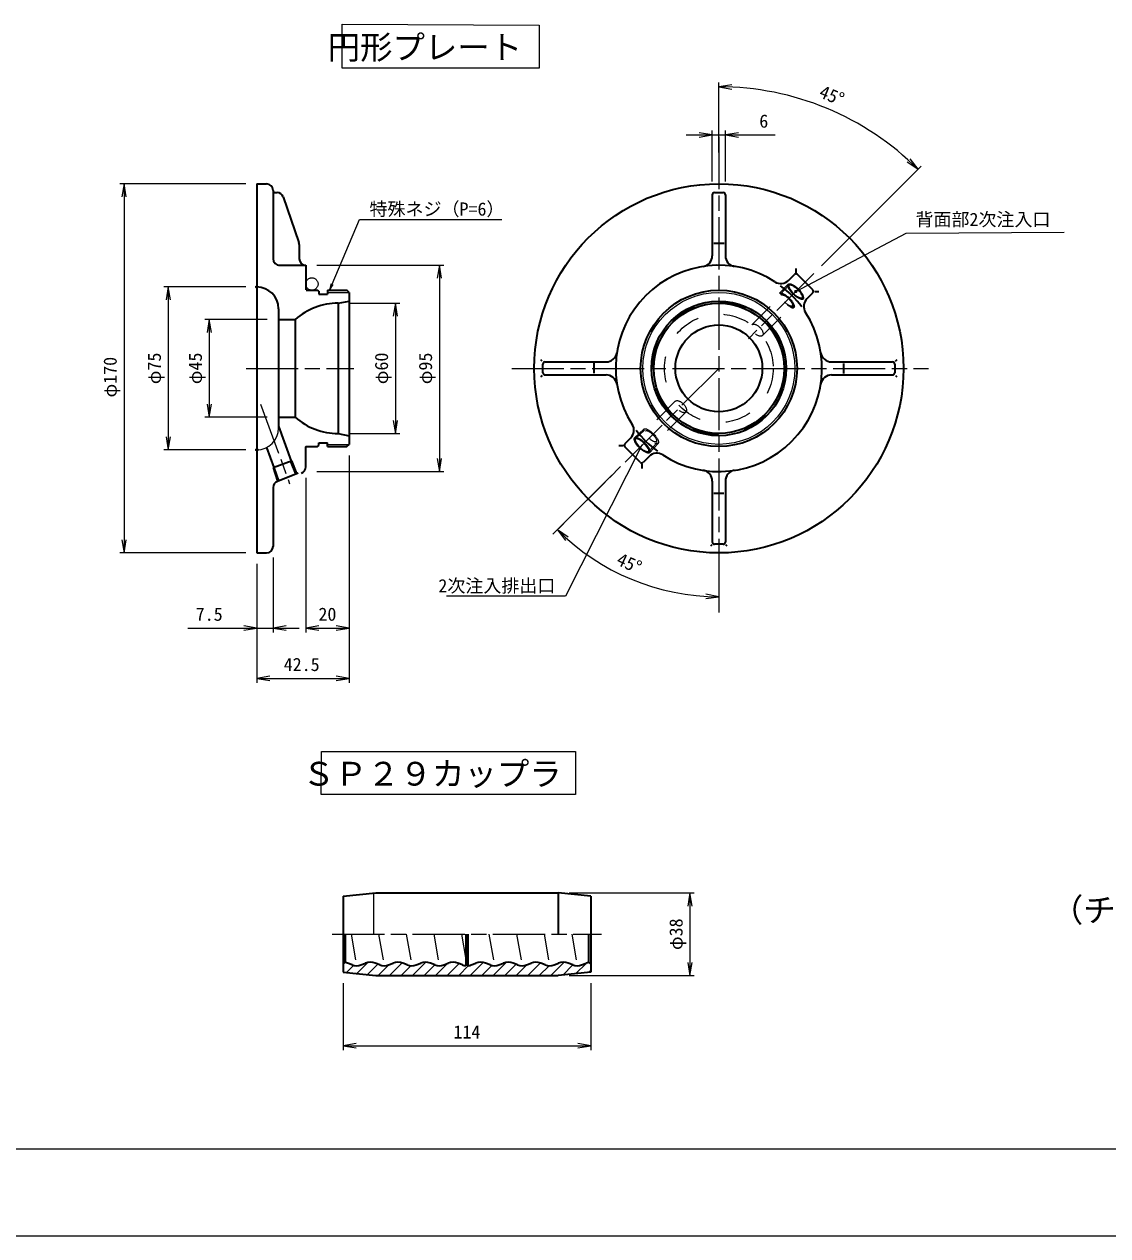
# Model space of a CAD drawing. Units: millimetres at full size, sheet at 1:2. Extents: x 5095 to 6775, y -2577 to -1389.
# Drawn here: x 5594 to 6092, y -2577 to -2019 of the extents above; entities that cross this region are included whole.
import ezdxf
from ezdxf.enums import TextEntityAlignment as Align

# ---------------------------------------------------------------- set-up
doc = ezdxf.new("R2010")
doc.units = ezdxf.units.MM
doc.header["$LTSCALE"] = 2
doc.header["$PDMODE"] = 32
doc.header["$PDSIZE"] = 1
for name, pattern in [('CHAIN', [18.5, 12, -1.5, 3.5, -1.5]), ('CHAIN_DOUBLE_DASH', [23.5, 12, -1.5, 3.5, -1.5, 3.5, -1.5]), ('DASHED_SPACED', [12, 6, -6])]:
    doc.linetypes.add(name, pattern=pattern)
for name, color, linetype, lineweight in [('0_2', 7, 'Continuous', 13), ('1外形線', 7, 'Continuous', 35), ('2細い実線', 3, 'Continuous', 20), ('3隠れ線', 2, 'DASHED_SPACED', 13), ('4中心線', 1, 'CHAIN', 15), ('5想像線', 6, 'CHAIN_DOUBLE_DASH', 13), ('6寸法線', 4, 'Continuous', 13), ('外形線', 7, 'Continuous', 35), ('枠', 7, 'Continuous', 13)]:
    doc.layers.add(name, color=color, linetype=linetype, lineweight=lineweight)
doc.layers.add('文字', color=7, linetype='Continuous')
doc.styles.add('ＭＳ ゴシック', font='')
doc.styles.get('ＭＳ ゴシック').set_extended_font_data('MS Gothic')

# ---------------------------------------------------------------- blocks, each defined once
blk = doc.blocks.new('open_arrow')
at = {"color": 0, "linetype": 'Continuous', "lineweight": -2}
blk.add_lwpolyline([(7.5, 1.25), (0, 0), (7.5, -1.25)], dxfattribs=at)
blk = doc.blocks.new('filled_dot')
at = {"color": 0, "linetype": 'Continuous', "lineweight": -2, "const_width": 1.25}
blk.add_lwpolyline([(-0.625, 0, 1), (0.625, 0, 1)], format="xyb", close=True, dxfattribs=at)

msp = doc.modelspace()

# ---------------------------------------------------------------- hatches: boundary and pattern name
at = {"layer": '2細い実線'}
h = msp.add_hatch(dxfattribs=at)
h.set_pattern_fill('USER', color=256, style=0, pattern_type=2)
h.set_pattern_definition([(45, (6000.122, -2632.776), (-2.65165, 2.65165), [])])
h.paths.add_polyline_path([(5761.527, -2457.401), (5755.447, -2457.401), (5740.447, -2455.901), (5740.447, -2452.251), (5741.353, -2451.344, -0.0505), (5742.516, -2451.676), (5744.613, -2452.511, 0.1917), (5748.681, -2452.511), (5750.778, -2451.676, -0.1917), (5755.216, -2451.676), (5757.313, -2452.511, 0.1917), (5761.381, -2452.511), (5761.822, -2452.335), (5763.478, -2451.676, -0.1917), (5767.916, -2451.676), (5770.013, -2452.511, 0.1917), (5774.081, -2452.511), (5776.178, -2451.676, -0.08632), (5778.191, -2451.254, -0.10366), (5780.616, -2451.676), (5782.713, -2452.511, 0.1917), (5786.781, -2452.511), (5788.878, -2451.676, -0.1917), (5793.316, -2451.676), (5795.413, -2452.511, 0.07207), (5796.947, -2452.878), (5796.947, -2450.401), (5797.947, -2450.401), (5797.947, -2452.878, 0.07207), (5799.481, -2452.511), (5801.578, -2451.676, -0.1917), (5806.016, -2451.676), (5808.113, -2452.511, 0.1917), (5812.181, -2452.511), (5814.278, -2451.676, -0.1917), (5818.716, -2451.676), (5820.813, -2452.511, 0.1917), (5824.881, -2452.511), (5826.978, -2451.676, -0.1917), (5831.416, -2451.676), (5833.513, -2452.511, 0.1917), (5837.581, -2452.511), (5839.678, -2451.676, -0.1917), (5844.116, -2451.676), (5846.213, -2452.511, 0.1917), (5850.281, -2452.511), (5852.378, -2451.676, -0.0505), (5853.54, -2451.344), (5854.447, -2452.251), (5854.447, -2455.901), (5839.447, -2457.401), (5778.957, -2457.401)])

# ---------------------------------------------------------------- linework, layer by layer
at = {"layer": '0_2'}
msp.add_line((5754.414, -2419.34), (5754.414, -2438.471), dxfattribs=at)
msp.add_arc((5700.722, -2205.299), 10, 270, 0, dxfattribs=at)
at = {"layer": '1外形線'}
for p, q in [((5700.722, -2092.799), (5700.722, -2262.799)), ((5700.722, -2092.799), (5705.222, -2092.799)), ((5708.222, -2095.799), (5708.222, -2127.299)), ((5709.222, -2096.803), (5710.075, -2096.799)), ((5910.442, -2097.799), (5910.442, -2125.912)), ((5911.442, -2096.799), (5915.442, -2096.799)), ((5916.442, -2097.799), (5916.442, -2125.912)), ((5712.914, -2098.832), (5720.062, -2119.829)), ((5915.82, -2120.299), (5911.174, -2120.299)), ((5720.222, -2120.796), (5720.222, -2127.299)), ((5710.722, -2130.299), (5723.222, -2130.299)), ((5723.222, -2130.299), (5723.222, -2141.599)), ((5945.498, -2137.257), (5948.203, -2134.552)), ((5948.91, -2131.803), (5948.91, -2133.726)), ((5956.688, -2141.623), (5949.617, -2134.552)), ((5723.422, -2141.799), (5728.722, -2141.799)), ((5729.222, -2142.299), (5728.722, -2141.799)), ((5729.222, -2142.299), (5729.222, -2143.549)), ((5733.222, -2141.799), (5733.222, -2143.549)), ((5733.222, -2141.799), (5742.222, -2141.799)), ((5743.222, -2142.799), (5742.222, -2141.799)), ((5957.629, -2142.33), (5959.516, -2142.33)), ((5729.222, -2143.549), (5733.222, -2143.549)), ((5738.222, -2147.799), (5743.222, -2146.799)), ((5738.222, -2147.799), (5738.222, -2207.799)), ((5743.222, -2142.799), (5743.222, -2212.799)), ((5953.983, -2145.742), (5956.688, -2143.037)), ((5710.722, -2150.299), (5710.722, -2205.299)), ((5710.722, -2155.299), (5718.379, -2155.299)), ((5718.379, -2155.299), (5718.379, -2200.299)), ((5832.162, -2174.52), (5831.544, -2173.901)), ((5832.442, -2179.799), (5832.442, -2175.799)), ((5833.442, -2174.799), (5861.555, -2174.799)), ((5855.942, -2175.421), (5855.942, -2180.066)), ((5965.328, -2174.799), (5993.442, -2174.799)), ((5970.942, -2180.177), (5970.942, -2175.532)), ((5994.442, -2175.799), (5994.442, -2179.799)), ((5995.341, -2173.899), (5994.686, -2174.554)), ((5831.542, -2181.698), (5832.197, -2181.044)), ((5833.442, -2180.799), (5861.555, -2180.799)), ((5965.328, -2180.799), (5993.442, -2180.799)), ((5994.721, -2181.078), (5995.339, -2181.696)), ((5710.722, -2200.299), (5718.379, -2200.299)), ((5710.722, -2204.431), (5716.595, -2220.567)), ((5738.222, -2207.799), (5743.222, -2208.799)), ((5705.24, -2214.22), (5708.608, -2223.474)), ((5723.222, -2223.198), (5723.222, -2213.999)), ((5723.422, -2213.799), (5728.722, -2213.799)), ((5728.722, -2213.799), (5729.222, -2213.299)), ((5729.222, -2212.049), (5733.222, -2212.049)), ((5729.222, -2213.299), (5729.222, -2212.049)), ((5733.222, -2213.799), (5733.222, -2212.049)), ((5733.222, -2213.799), (5742.222, -2213.799)), ((5742.222, -2213.799), (5743.222, -2212.799)), ((5867.446, -2213.268), (5869.368, -2213.268)), ((5872.9, -2209.855), (5870.195, -2212.56)), ((5877.266, -2221.046), (5870.195, -2213.975)), ((5716.99, -2220.423), (5708.213, -2223.618)), ((5718.747, -2226.382), (5716.444, -2220.622)), ((5881.385, -2218.341), (5878.68, -2221.046)), ((5710.793, -2229.601), (5708.759, -2223.419)), ((5719.748, -2226.017), (5710.179, -2229.847)), ((5877.973, -2221.986), (5877.973, -2223.874)), ((5910.442, -2229.686), (5910.442, -2257.799)), ((5916.442, -2229.686), (5916.442, -2257.799)), ((5708.205, -2232.666), (5708.205, -2259.799)), ((5911.063, -2235.299), (5915.709, -2235.299)), ((5910.162, -2259.078), (5909.544, -2259.696)), ((5915.442, -2258.799), (5911.442, -2258.799)), ((5917.341, -2259.698), (5916.686, -2259.044)), ((5700.722, -2262.799), (5705.205, -2262.799)), ((5740.447, -2420.901), (5755.447, -2419.401)), ((5740.447, -2420.901), (5740.447, -2455.901)), ((5755.447, -2419.401), (5839.447, -2419.401)), ((5854.447, -2420.901), (5839.447, -2419.401)), ((5839.447, -2419.401), (5839.447, -2438.401)), ((5854.447, -2420.901), (5854.447, -2455.901)), ((5741.447, -2438.401), (5741.447, -2451.362)), ((5796.947, -2438.401), (5796.947, -2452.878)), ((5797.947, -2438.401), (5797.947, -2452.878)), ((5853.447, -2438.401), (5853.447, -2451.362)), ((5741.447, -2451.251), (5740.447, -2452.251)), ((5744.613, -2452.511), (5742.516, -2451.676)), ((5748.681, -2452.511), (5750.778, -2451.676)), ((5757.313, -2452.511), (5755.216, -2451.676)), ((5761.381, -2452.511), (5763.478, -2451.676)), ((5770.013, -2452.511), (5767.916, -2451.676)), ((5774.081, -2452.511), (5776.178, -2451.676)), ((5782.713, -2452.511), (5780.616, -2451.676)), ((5786.781, -2452.511), (5788.878, -2451.676)), ((5795.413, -2452.511), (5793.316, -2451.676)), ((5796.947, -2450.401), (5797.947, -2450.401)), ((5799.481, -2452.511), (5801.578, -2451.676)), ((5808.113, -2452.511), (5806.016, -2451.676)), ((5812.181, -2452.511), (5814.278, -2451.676)), ((5820.813, -2452.511), (5818.716, -2451.676)), ((5824.881, -2452.511), (5826.978, -2451.676)), ((5833.513, -2452.511), (5831.416, -2451.676)), ((5837.581, -2452.511), (5839.678, -2451.676)), ((5846.213, -2452.511), (5844.116, -2451.676)), ((5850.281, -2452.511), (5852.378, -2451.676)), ((5853.447, -2451.251), (5854.447, -2452.251)), ((5740.447, -2455.901), (5755.447, -2457.401)), ((5755.447, -2457.401), (5839.447, -2457.401)), ((5854.447, -2455.901), (5839.447, -2457.401))]:
    msp.add_line(p, q, dxfattribs=at)
for radius in [85, 36, 31, 30, 20]:
    msp.add_circle((5913.442, -2177.799), radius, dxfattribs=at)
for centre, radius, start, end in [((5705.222, -2095.799), 3, 0, 90), ((5709.222, -2095.803), 1, 180, 270.48981), ((5710.075, -2099.799), 3, 18.79989, 90.48981), ((5911.442, -2097.799), 1, 90, 180), ((5915.442, -2097.799), 1, 0, 90), ((5717.222, -2120.796), 3, 0, 18.79989), ((5711.222, -2127.299), 3, 180, 270), ((5723.222, -2127.299), 3, 180, 270), ((5913.442, -2177.799), 47.5, 57.09445, 212.90555), ((5905.442, -2125.912), 5, 279.11496, 0), ((5921.442, -2125.912), 5, 180, 260.88504), ((5948.91, -2135.259), 1, 45, 135), ((5941.962, -2133.722), 5, 237.09445, 315), ((5913.442, -2177.799), 47.5, 36.56468, 53.26163), ((5955.981, -2142.33), 1, 315, 45), ((5738.222, -2177.799), 30, 90, 131.40962), ((5957.519, -2149.278), 5, 135, 212.90555), ((5913.442, -2177.799), 47.5, 237.09445, 32.90555), ((5833.442, -2175.799), 1, 90, 180), ((5861.555, -2169.799), 5, 270, 350.88504), ((5965.328, -2169.799), 5, 189.11496, 270), ((5993.442, -2175.799), 1, 0, 90), ((5833.442, -2179.799), 1, 180, 270), ((5861.555, -2185.799), 5, 9.11496, 90), ((5965.328, -2185.799), 5, 90, 170.88504), ((5993.442, -2179.799), 1, 270, 0), ((5738.222, -2177.799), 30, 228.59038, 270), ((5869.364, -2206.32), 5, 315, 32.90555), ((5913.442, -2177.799), 47.5, 216.73837, 233.43532), ((5723.422, -2213.999), 0.2, 90, 180), ((5870.902, -2213.268), 1, 135, 225), ((5884.921, -2221.876), 5, 57.09445, 135), ((5720.222, -2223.198), 3, 290, 0), ((5877.973, -2220.339), 1, 225, 315), ((5905.442, -2229.686), 5, 0, 80.88504), ((5921.442, -2229.686), 5, 99.11496, 180), ((5711.205, -2232.666), 3, 110, 180), ((5911.442, -2257.799), 1, 180, 270), ((5915.442, -2257.799), 1, 270, 0), ((5705.205, -2259.799), 3, 270, 0), ((5740.297, -2457.251), 6, 68.29614, 78.94994), ((5746.647, -2447.401), 5.5, 248.29614, 291.70386), ((5752.997, -2457.251), 6, 68.29614, 111.70386), ((5759.347, -2447.401), 5.5, 248.29614, 291.70386), ((5765.697, -2457.251), 6, 68.29614, 111.70386), ((5772.047, -2447.401), 5.5, 248.29614, 291.70386), ((5778.397, -2457.251), 6, 68.29614, 111.70386), ((5784.747, -2447.401), 5.5, 248.29614, 291.70386), ((5791.097, -2457.251), 6, 68.29614, 111.70386), ((5797.447, -2447.401), 5.5, 248.29614, 264.78409), ((5797.447, -2447.401), 5.5, 275.21591, 291.70386), ((5803.797, -2457.251), 6, 68.29614, 111.70386), ((5810.147, -2447.401), 5.5, 248.29614, 291.70386), ((5816.497, -2457.251), 6, 68.29614, 111.70386), ((5822.847, -2447.401), 5.5, 248.29614, 291.70386), ((5829.197, -2457.251), 6, 68.29614, 111.70386), ((5835.547, -2447.401), 5.5, 248.29614, 291.70386), ((5841.897, -2457.251), 6, 68.29614, 111.70386), ((5848.247, -2447.401), 5.5, 248.29614, 291.70386), ((5854.597, -2457.251), 6, 101.05006, 111.70386)]:
    msp.add_arc(centre, radius, start, end, dxfattribs=at)
for centre in [(5948.831, -2142.41), (5878.052, -2213.188)]:
    msp.add_ellipse(centre, major_axis=(-3.029, 3.029), ratio=0.34202, dxfattribs=at)
at = {"layer": '2細い実線'}
for p, q in [((5733.222, -2142.799), (5743.222, -2142.799)), ((5733.222, -2212.799), (5743.222, -2212.799)), ((5719.293, -2226.183), (5716.99, -2220.423)), ((5710.253, -2229.817), (5708.213, -2223.618))]:
    msp.add_line(p, q, dxfattribs=at)
msp.add_circle((5913.442, -2177.799), 35, dxfattribs=at)
for centre in [(5948.831, -2142.41), (5878.052, -2213.188)]:
    msp.add_ellipse(centre, major_axis=(-3.439, 3.439), ratio=0.34202, dxfattribs=at)
at = {"layer": '3隠れ線'}
for p, q in [((5941.409, -2143.227), (5945.391, -2138.97)), ((5941.819, -2143.638), (5945.802, -2139.381)), ((5928.572, -2157.718), (5942.236, -2144.055)), ((5933.522, -2162.668), (5947.186, -2149.004)), ((5893.343, -2192.948), (5879.697, -2206.593)), ((5898.292, -2197.898), (5884.647, -2211.543)), ((5878.87, -2205.766), (5874.613, -2209.749)), ((5879.281, -2206.177), (5875.024, -2210.159)), ((5885.064, -2211.96), (5881.081, -2216.217)), ((5885.474, -2212.371), (5881.492, -2216.627)), ((5744.121, -2438.401), (5746.647, -2452.901)), ((5756.821, -2438.401), (5759.347, -2452.901)), ((5769.521, -2438.401), (5772.047, -2452.901)), ((5782.221, -2438.401), (5784.747, -2452.901)), ((5794.921, -2438.401), (5796.947, -2450.031)), ((5807.621, -2438.401), (5810.147, -2452.901)), ((5820.321, -2438.401), (5822.847, -2452.901)), ((5833.021, -2438.401), (5835.547, -2452.901)), ((5845.721, -2438.401), (5848.247, -2452.901))]:
    msp.add_line(p, q, dxfattribs=at)
for radius in [30.428, 25]:
    msp.add_circle((5913.442, -2177.799), radius, dxfattribs=at)
for centre, major_axis, ratio in [((5944.711, -2146.529), (-3.302, 3.302), 0.34202), ((5944.711, -2146.529), (-2.892, 2.892), 0.34202), ((5944.711, -2146.529), (-2.475, 2.475), 0.34202), ((5931.047, -2160.193), (-2.475, 2.475), 0.507713), ((5895.818, -2195.423), (-2.475, 2.475), 0.51516), ((5882.172, -2209.068), (-3.302, 3.302), 0.34202), ((5882.172, -2209.068), (-2.475, 2.475), 0.34202)]:
    msp.add_ellipse(centre, major_axis=major_axis, ratio=ratio, dxfattribs=at)
at = {"layer": '4中心線'}
for p, q in [((5913.442, -2071.226), (5913.442, -2291.684)), ((5957.145, -2134.095), (5927.065, -2164.175)), ((5695.772, -2177.799), (5745.338, -2177.799)), ((5818.076, -2177.799), (6009.908, -2177.799)), ((5913.442, -2177.799), (5835.713, -2255.528)), ((5702.499, -2194.264), (5715.85, -2230.944)), ((5735.447, -2438.401), (5859.447, -2438.401))]:
    msp.add_line(p, q, dxfattribs=at)
for p in [(5700.722, -2140.299), (5700.722, -2215.299)]:
    msp.add_point(p, dxfattribs=at)
at = {"layer": '5想像線'}
msp.add_circle((5726.072, -2138.949), 2.85, dxfattribs=at)
at = {"layer": '6寸法線'}
for p, q in [((5913.442, -2078.349), (5913.442, -2046.128)), ((5910.442, -2091.719), (5910.442, -2068.298)), ((5916.442, -2091.719), (5916.442, -2068.298)), ((5898.442, -2070.298), (5939.318, -2070.298)), ((5960.737, -2130.503), (6006.547, -2084.693)), ((5695.642, -2092.799), (5637.595, -2092.799)), ((5639.595, -2092.799), (5639.595, -2262.799)), ((5728.302, -2130.299), (5786.771, -2130.299)), ((5784.771, -2130.299), (5784.771, -2225.299)), ((5695.642, -2140.299), (5657.942, -2140.299)), ((5659.942, -2140.299), (5659.942, -2215.299)), ((5743.302, -2147.799), (5766.509, -2147.799)), ((5764.509, -2147.799), (5764.509, -2207.799)), ((5705.446, -2155.299), (5676.832, -2155.299)), ((5678.832, -2155.299), (5678.832, -2200.299)), ((5705.446, -2200.299), (5676.832, -2200.299)), ((5743.302, -2207.799), (5766.509, -2207.799)), ((5695.642, -2215.299), (5657.942, -2215.299)), ((5743.222, -2217.879), (5743.222, -2322.55)), ((5743.222, -2217.879), (5743.222, -2299.404)), ((5728.302, -2225.299), (5786.771, -2225.299)), ((5723.222, -2228.278), (5723.222, -2299.404)), ((5864.226, -2227.014), (5837.681, -2253.56)), ((5695.642, -2262.799), (5637.595, -2262.799)), ((5708.205, -2264.879), (5708.205, -2299.404)), ((5700.722, -2267.879), (5700.722, -2322.55)), ((5700.722, -2267.879), (5700.722, -2299.404)), ((5913.442, -2278.981), (5913.442, -2284.941)), ((5668.913, -2297.404), (5720.205, -2297.404)), ((5723.222, -2297.404), (5743.222, -2297.404)), ((5700.722, -2320.55), (5743.222, -2320.55)), ((5844.527, -2419.401), (5902.122, -2419.401)), ((5900.122, -2419.401), (5900.122, -2457.401)), ((5844.527, -2457.401), (5902.122, -2457.401)), ((5740.447, -2460.981), (5740.447, -2491.793)), ((5854.447, -2460.981), (5854.447, -2491.793)), ((5740.447, -2489.793), (5854.447, -2489.793))]:
    msp.add_line(p, q, dxfattribs=at)
for points in [[(5734.222, -2141.799), (5735.392, -2139.036), (5748.018, -2109.203), (5813.571, -2109.203)], [(5948.858, -2142.383), (5999.717, -2115.536), (6072.413, -2114.992)], [(5878.052, -2213.188), (5842.768, -2282.698), (5788.126, -2282.698)]]:
    msp.add_lwpolyline(points, dxfattribs=at)
for radius, start, end in [(129.671, 45, 90), (105.142, 225, 270)]:
    msp.add_arc((5913.442, -2177.799), radius, start, end, dxfattribs=at)
at = {"layer": '外形線'}
msp.add_arc((5700.722, -2150.299), 10, 0, 90, dxfattribs=at)
at = {"layer": '枠'}
for p, q in [((5134.809, -2537.271), (6734.809, -2537.271)), ((5094.809, -2577.271), (6774.809, -2577.271))]:
    msp.add_line(p, q, dxfattribs=at)
for points in [[(5739.994, -2019.297), (5830.692, -2019.723), (5830.692, -2039.53), (5739.994, -2039.53)], [(5730.528, -2354.297), (5847.447, -2354.297), (5847.447, -2374.103), (5730.415, -2374.103)]]:
    msp.add_lwpolyline(points, close=True, dxfattribs=at)

# ---------------------------------------------------------------- block references
at = {"layer": '6寸法線'}
for name, p, xscale, yscale, rotation in [('open_arrow', (5913.442, -2048.128), 0.8, 0.8, 358.7), ('open_arrow', (5910.442, -2070.298), 0.8, 0.8, 180), ('open_arrow', (6005.133, -2086.107), 0.8, 0.8, 136.3), ('open_arrow', (5639.595, -2092.799), 0.8, 0.8, 270), ('open_arrow', (5784.771, -2130.299), 0.8, 0.8, 270), ('open_arrow', (5659.942, -2140.299), 0.8, 0.8, 270), ('open_arrow', (5734.222, -2141.799), 0.4, 0.4, 67.1), ('filled_dot', (5948.858, -2142.383), 0.6, 0.6, 27.8), ('open_arrow', (5764.509, -2147.799), 0.8, 0.8, 270), ('open_arrow', (5678.832, -2155.299), 0.8, 0.8, 270), ('open_arrow', (5678.832, -2200.299), 0.8, 0.8, 90), ('open_arrow', (5764.509, -2207.799), 0.8, 0.8, 90), ('open_arrow', (5659.942, -2215.299), 0.8, 0.8, 90), ('filled_dot', (5878.052, -2213.188), 0.3, 0.3, 243.1), ('open_arrow', (5784.771, -2225.299), 0.8, 0.8, 90), ('open_arrow', (5839.095, -2252.145), 0.8, 0.8, 316.6), ('open_arrow', (5639.595, -2262.799), 0.8, 0.8, 90), ('open_arrow', (5913.442, -2282.941), 0.8, 0.8, 178.4), ('open_arrow', (5700.722, -2297.404), 0.8, 0.8, 180), ('open_arrow', (5743.222, -2297.404), 0.8, 0.8, 180), ('open_arrow', (5743.222, -2320.55), 0.8, 0.8, 180), ('open_arrow', (5900.122, -2419.401), 0.8, 0.8, 270), ('open_arrow', (5900.122, -2457.401), 0.8, 0.8, 90), ('open_arrow', (5854.447, -2489.793), 0.8, 0.8, 180)]:
    msp.add_blockref(name, p, dxfattribs=dict(at, xscale=xscale, yscale=yscale, rotation=rotation))
at = {"layer": '6寸法線', "xscale": 0.8, "yscale": 0.8}
for p in [(5916.442, -2070.298), (5708.205, -2297.404), (5723.222, -2297.404), (5700.722, -2320.55), (5740.447, -2489.793)]:
    msp.add_blockref('open_arrow', p, dxfattribs=at)

# ---------------------------------------------------------------- texts
at = {"layer": '6寸法線', "style": 'ＭＳ ゴシック'}
for s, rotation, p in [('45°', 337.5, (5965.514, -2052.085)), ('φ170', 90, (5633.195, -2181.837)), ('φ75', 90, (5653.542, -2177.799)), ('φ45', 90, (5672.432, -2177.799)), ('φ60', 90, (5758.109, -2177.799)), ('φ95', 90, (5778.371, -2177.799)), ('45°', 335.334, (5872.234, -2267.531)), ('φ38', 90, (5893.722, -2438.401))]:
    msp.add_text(s, height=6.076, rotation=rotation, dxfattribs=at).set_placement(p, align=Align.MIDDLE_CENTER)
for s, height, p in [('6', 6.076, (5934.137, -2063.898)), ('7.5', 6.076, (5678.818, -2291.004)), ('20', 6.076, (5733.222, -2291.004)), ('42.5', 6.076, (5721.381, -2314.15)), ('（チップ付ビット）', 10.94, (6133.459, -2427.225)), ('114', 6.076, (5797.447, -2483.393))]:
    msp.add_text(s, height=height, dxfattribs=at).set_placement(p, align=Align.MIDDLE_CENTER)
msp.add_text('特殊ネジ（P=6）', height=6.076, dxfattribs=at).set_placement((5752.618, -2104.403), align=Align.MIDDLE_LEFT)
for s, p in [('背面部2次注入口', (6066.095, -2109.175)), ('2次注入排出口', (5838.168, -2277.898))]:
    msp.add_text(s, height=6.076, dxfattribs=at).set_placement(p, align=Align.MIDDLE_RIGHT)
at = {"layer": '文字', "style": 'ＭＳ ゴシック'}
for s, p in [('円形プレート', (5822.894, -2029.906)), ('ＳＰ２９カップラ', (5841.09, -2364.479))]:
    msp.add_text(s, height=10.94, dxfattribs=at).set_placement(p, align=Align.MIDDLE_RIGHT)

doc.saveas('drawing.dxf')
